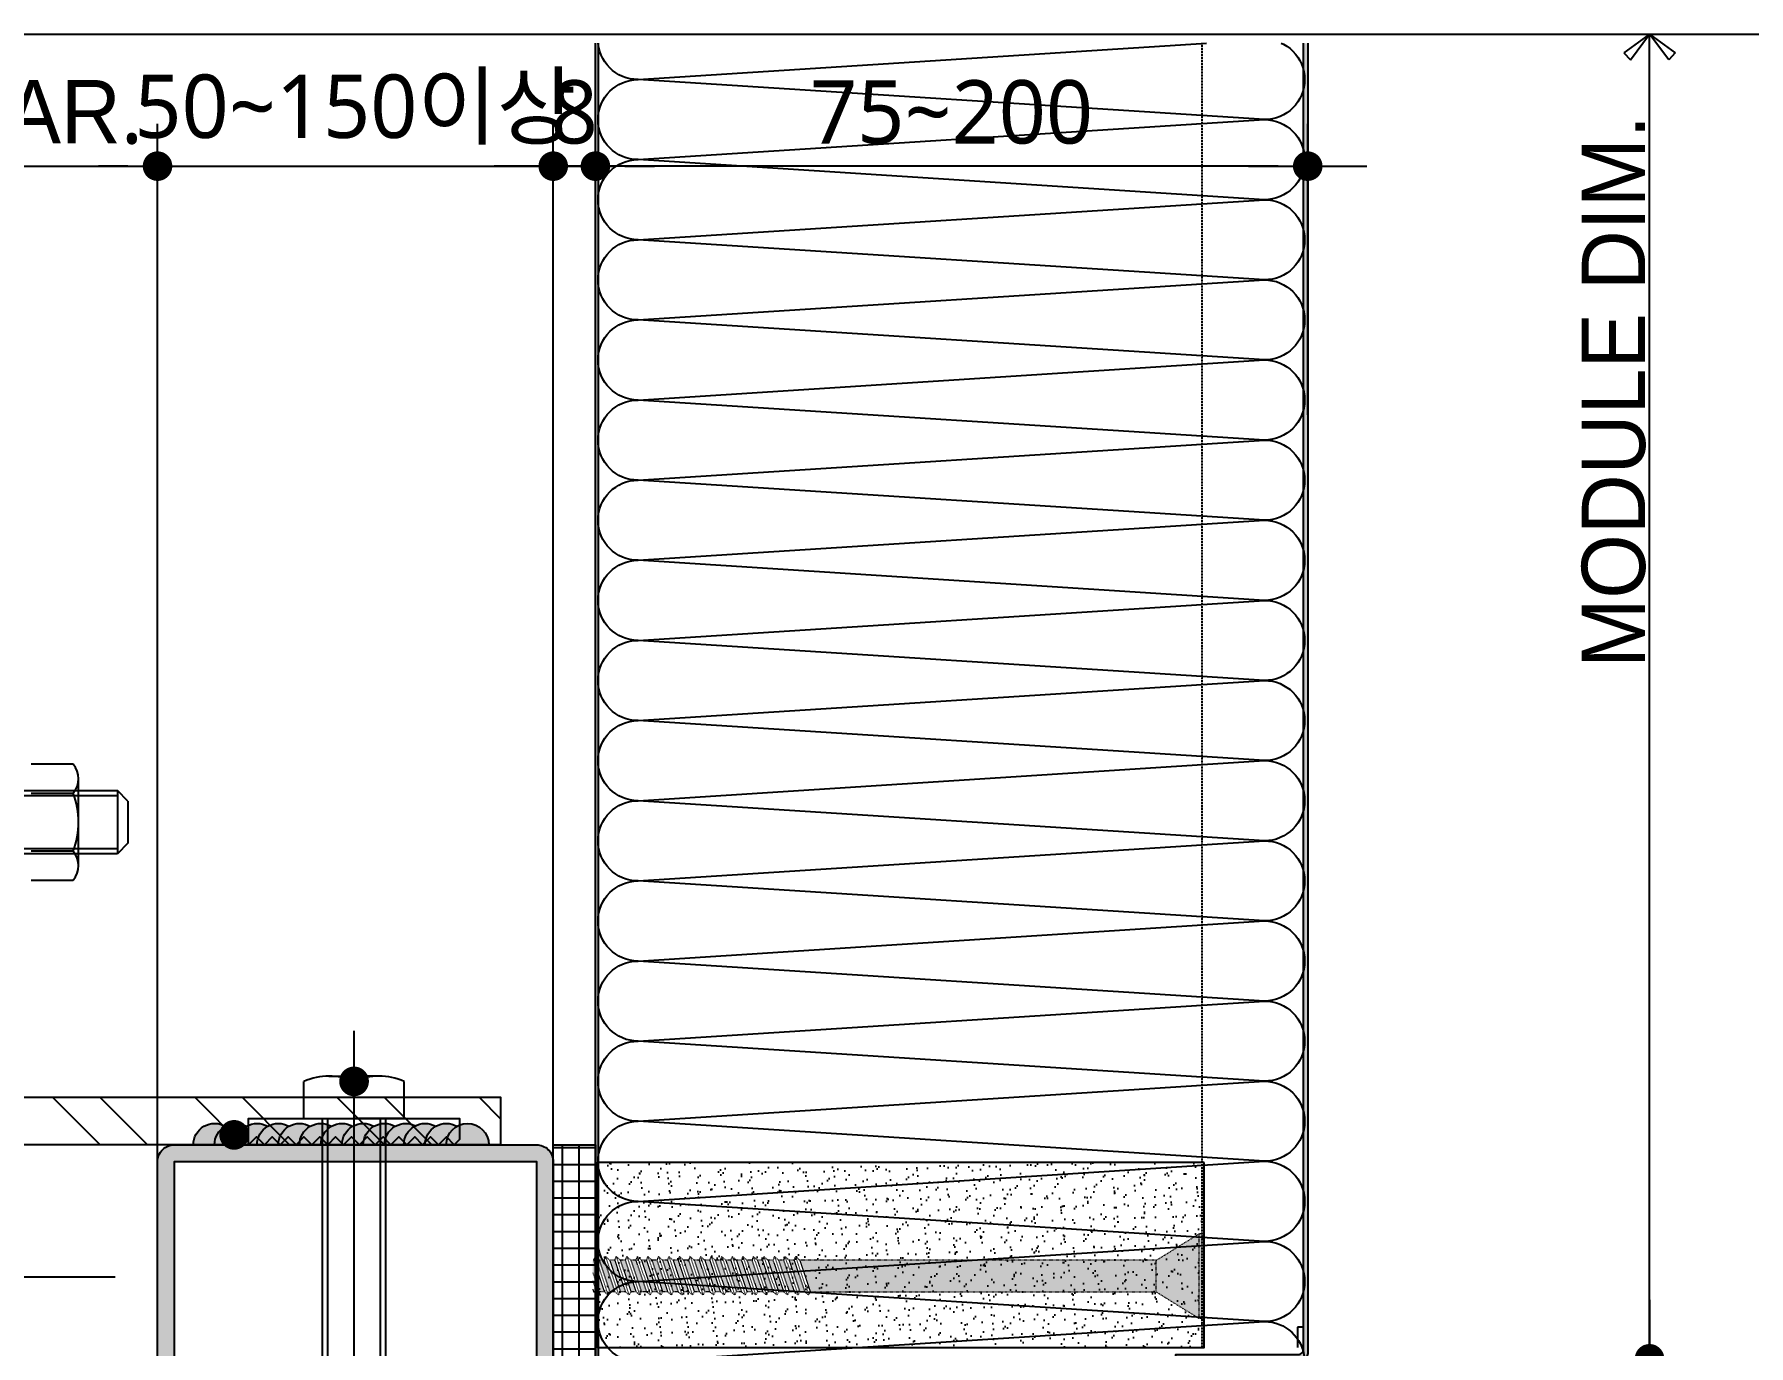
# Model space of a CAD drawing. Header units: millimetres. Extents: x -1365 to 31821, y 84 to 2865.
# Drawn here: x 4586.3 to 4911.3, y 1170.1 to 1418.5 of the extents above; entities that cross this region are included whole.
import ezdxf
from ezdxf.xclip import XClip

# ---------------------------------------------------------------- set-up
doc = ezdxf.new("R2010")
doc.units = ezdxf.units.MM
doc.header["$LTSCALE"] = 10
doc.header["$XCLIPFRAME"] = 0
doc.linetypes.add('2017.06.22  K-TOP METAL PANEL SHAPE(수정)$0$HID', pattern=[0.345, 0.225, -0.12])
doc.linetypes.add('H1', pattern=[0.28125, 0.1875, -0.09375])
doc.layers.get('DEFPOINTS').update_dxf_attribs({"color": 137})
for name, color, linetype in [('0-BOLT', 4, 'Continuous'), ('DIM', 7, 'Continuous'), ('TEXT', 3, 'Continuous'), ('스피드블록메탈 100', 2, 'Continuous'), ('스피드블록메탈 135', 2, 'Continuous')]:
    doc.layers.add(name, color=color, linetype=linetype)
doc.layers.add('SCREW', color=9, linetype='Continuous', lineweight=5)
doc.styles.add('ROMANC', font='malgun.ttf', dxfattribs={"height": 8})
doc.styles.add('맑은고딕', font='malgun.ttf')
doc.styles.add('스타일1', font='malgun.ttf')
doc.dimstyles.new('GAUN-8', dxfattribs={"dimscale": 8, "dimtxt": 1.5, "dimasz": 0.7, "dimexe": 1, "dimexo": 1, "dimgap": 0.5, "dimtad": 1, "dimdec": 0, "dimzin": 1, "dimdsep": 46, "dimlunit": 6, "dimtxsty": '맑은고딕', "dimblk": 'CJDOT', "dimcen": 0.09, "dimdle": 1, "dimclrd": 256, "dimclre": 256, "dimclrt": 3, "dimadec": 0, "dimazin": 0, "dimtfac": 1, "dimtdec": 0, "dimtix": 1, "dimtmove": 2, "dimatfit": 3, "dimfxl": 1, "dimtolj": 1, "dimtzin": 1, "dimarcsym": 0})
doc.dimstyles.new('KST-SHAPE_0.5', dxfattribs={"dimscale": 12, "dimtxt": 8, "dimasz": 0.2, "dimexe": 0.3, "dimexo": 0.7, "dimgap": 0.23, "dimtad": 1, "dimdec": 0, "dimlunit": 6, "dimtxsty": 'ROMANC', "dimblk": 'DOT', "dimcen": 2.5, "dimclrd": 11, "dimclre": 11, "dimclrt": 2, "dimadec": 0, "dimazin": 0, "dimtfac": 1, "dimtdec": 0, "dimtix": 1, "dimtmove": 2, "dimatfit": 3, "dimldrblk": 'DOT', "dimfxl": 1, "dimarcsym": 0})

# ---------------------------------------------------------------- blocks, each defined once
blk = doc.blocks.new('A$C20245212')
h = blk.add_hatch()
h.set_pattern_fill('AR-SAND', color=251, scale=0.08)
h.set_pattern_definition([(37.5, (-1195984.4298, 406290.675), (-0.128002504, 3.915305899), [0, -3.08864, 0, -3.4544, 0, -3.302]), (7.5, (-1195984.43, 406290.675), (3.596186265, 5.734600805), [0, -1.66624, 0, -2.78384, 0, -1.0668]), (327.5, (-1195986.929, 406290.675), (6.327938962, 0.011497477), [0, -1.016, 0, -3.6576, 0, -4.7752]), (317.5, (-1195986.929, 406290.675), (6.10845162, 1.783434586), [0, -0.508, 0, -2.39776, 0, -2.7432])])
h.paths.add_polyline_path([(-5, -115), (-5, 0), (-40, 0), (-40, -115)])
at = {"color": 250}
blk.add_lwpolyline([(-5, -115), (-5, 0), (-40, 0), (-40, -115)], close=True, dxfattribs=at)
blk = doc.blocks.new('A$C08FA1A33')
h = blk.add_hatch(color=254)
h.dxf.hatch_style = 1
h.paths.add_polyline_path([(0, 21.29), (-6, 21.29), (-6, -44.27), (0, -46.29)])
h.paths.add_polyline_path([(5, 29.39), (-11, 29.39), (-6, 21.29), (0, 21.29)])
h.paths.add_polyline_path([(5, 30.39), (-11, 30.39), (-11, 29.39), (5, 29.39)])
h.paths.add_polyline_path([(-6, -51.32), (-6, -52.27), (0, -54.29), (0, -53.35)])
h.paths.add_polyline_path([(-6, -49.32), (-6, -50.27), (0, -52.29), (0, -51.35)])
h.paths.add_polyline_path([(-6, -47.32), (-6, -48.27), (0, -50.29), (0, -49.35)])
h.paths.add_polyline_path([(-6, -45.32), (-6, -46.27), (0, -48.29), (0, -47.35)])
h.paths.add_polyline_path([(-6, -53.32), (-6, -54.27), (0, -56.29), (0, -55.35)])
h.paths.add_polyline_path([(-6, -55.32), (-6, -56.27), (0, -58.29), (0, -57.35)])
h.paths.add_polyline_path([(-6, -57.32), (-6, -58.27), (0, -60.29), (0, -59.35)])
h.paths.add_polyline_path([(-6, -59.32), (-6, -60.27), (0, -62.29), (0, -61.35)])
h.paths.add_polyline_path([(-6, -61.32), (-6, -62.27), (0, -64.29), (0, -63.35)])
h.paths.add_polyline_path([(-6, -63.32), (-6, -64.27), (0, -66.29), (0, -65.35)])
h.paths.add_polyline_path([(-6, -65.32), (-6, -66.27), (0, -68.29), (0, -67.35)])
h.paths.add_polyline_path([(-6, -67.32), (-6, -68.27), (0, -70.29), (0, -69.35)])
h.paths.add_polyline_path([(-6, -69.32), (-6, -70.27), (0, -72.29), (0, -71.35)])
h.paths.add_polyline_path([(-6, -71.32), (-6, -72.27), (0, -74.29), (0, -73.35)])
h.paths.add_polyline_path([(-6, -73.32), (-6, -74.27), (0, -76.29), (0, -75.35)])
h.paths.add_polyline_path([(-6, -75.32), (-6, -76.27), (0, -78.29), (0, -77.35)])
h.paths.add_polyline_path([(0, -94.61), (-4, -92.61), (-6, -93.61), (-4, -95.61), (-3, -104.61), (0, -99.61)])
h.paths.add_polyline_path([(-4, -95.61), (-6, -93.61), (-6, -99.61), (-3, -104.61)], flags=17)
h.paths.add_polyline_path([(-6, -91.32), (-6, -93.61), (-4, -92.61), (0, -94.61), (0, -93.35)])
h.paths.add_polyline_path([(-6, -89.32), (-6, -90.27), (0, -92.29), (0, -91.35)])
h.paths.add_polyline_path([(-6, -87.32), (-6, -88.27), (0, -90.29), (0, -89.35)])
h.paths.add_polyline_path([(-6, -85.32), (-6, -86.27), (0, -88.29), (0, -87.35)])
h.paths.add_polyline_path([(-6, -83.32), (-6, -84.27), (0, -86.29), (0, -85.35)])
h.paths.add_polyline_path([(-6, -81.32), (-6, -82.27), (0, -84.29), (0, -83.35)])
h.paths.add_polyline_path([(-6, -79.32), (-6, -80.27), (0, -82.29), (0, -81.35)])
h.paths.add_polyline_path([(-6, -77.32), (-6, -78.27), (0, -80.29), (0, -79.35)])
at = {"layer": 'SCREW', "color": 250, "linetype": '2017.06.22  K-TOP METAL PANEL SHAPE(수정)$0$HID', "lineweight": 5, "ltscale": 0.03}
for p, q in [((-11, 30.39), (-11, 29.39)), ((5, 30.39), (-11, 30.39)), ((5, 29.39), (-11, 29.39)), ((-6, 21.29), (-11, 29.39)), ((0, 21.29), (5, 29.39)), ((5, 30.39), (5, 29.39)), ((-6, 21.29), (0, 21.29)), ((0.75, -47.08), (-6.54, -44.61)), ((0, -46.29), (-6, -44.27)), ((-6, -45.32), (-6, -46.27)), ((-6, -46.27), (-6.54, -46.61)), ((0.75, -49.08), (-6.54, -46.61)), ((-6.54, -46.61), (-6, -47.32)), ((-6, -48.27), (-6.54, -48.61)), ((0.75, -51.08), (-6.54, -48.61)), ((-6.54, -48.61), (-6, -49.32)), ((0, -48.29), (-6, -46.27)), ((0, -49.35), (-6, -47.32)), ((-6, -47.32), (-6, -48.27)), ((0, -50.29), (-6, -48.27)), ((0, -47.35), (0, -48.29)), ((0, -48.29), (0.75, -49.08)), ((-6, -50.27), (-6.54, -50.61)), ((0.75, -53.08), (-6.54, -50.61)), ((-6.54, -50.61), (-6, -51.32)), ((0, -51.35), (-6, -49.32)), ((-6, -49.32), (-6, -50.27)), ((0, -52.29), (-6, -50.27)), ((0, -53.35), (-6, -51.32)), ((-6, -51.32), (-6, -52.27)), ((0.75, -49.08), (0, -49.35)), ((0, -49.35), (0, -50.29)), ((0, -50.29), (0.75, -51.08)), ((0.75, -51.08), (0, -51.35)), ((0, -51.35), (0, -52.29)), ((-6, -52.27), (-6.54, -52.61)), ((0.75, -55.08), (-6.54, -52.61)), ((-6.54, -52.61), (-6, -53.32)), ((-6, -54.27), (-6.54, -54.61)), ((0.75, -57.08), (-6.54, -54.61)), ((-6.54, -54.61), (-6, -55.32)), ((0, -54.29), (-6, -52.27)), ((0, -55.35), (-6, -53.32)), ((-6, -53.32), (-6, -54.27)), ((0, -56.29), (-6, -54.27)), ((0, -52.29), (0.75, -53.08)), ((0.75, -53.08), (0, -53.35)), ((0, -53.35), (0, -54.29)), ((0, -54.29), (0.75, -55.08)), ((0.75, -55.08), (0, -55.35)), ((-6, -56.27), (-6.54, -56.61)), ((0.75, -59.08), (-6.54, -56.61)), ((-6.54, -56.61), (-6, -57.32)), ((-6, -58.27), (-6.54, -58.61)), ((0, -57.35), (-6, -55.32)), ((-6, -55.32), (-6, -56.27)), ((0, -58.29), (-6, -56.27)), ((-6, -57.32), (-6, -58.27)), ((0, -59.35), (-6, -57.32)), ((0, -60.29), (-6, -58.27)), ((0, -55.35), (0, -56.29)), ((0, -56.29), (0.75, -57.08)), ((0.75, -57.08), (0, -57.35)), ((0, -57.35), (0, -58.29)), ((0, -58.29), (0.75, -59.08)), ((0.75, -61.08), (-6.54, -58.61)), ((-6.54, -58.61), (-6, -59.32)), ((-6, -60.27), (-6.54, -60.61)), ((0.75, -63.08), (-6.54, -60.61)), ((-6.54, -60.61), (-6, -61.32)), ((0, -61.35), (-6, -59.32)), ((-6, -59.32), (-6, -60.27)), ((0, -62.29), (-6, -60.27)), ((0, -63.35), (-6, -61.32)), ((-6, -61.32), (-6, -62.27)), ((0.75, -59.08), (0, -59.35)), ((0, -59.35), (0, -60.29)), ((0, -60.29), (0.75, -61.08)), ((0.75, -61.08), (0, -61.35)), ((0, -61.35), (0, -62.29)), ((-6, -62.27), (-6.54, -62.61)), ((0.75, -65.08), (-6.54, -62.61)), ((-6.54, -62.61), (-6, -63.32)), ((-6, -64.27), (-6.54, -64.61)), ((0.75, -67.08), (-6.54, -64.61)), ((-6.54, -64.61), (-6, -65.32)), ((0, -64.29), (-6, -62.27)), ((0, -65.35), (-6, -63.32)), ((-6, -63.32), (-6, -64.27)), ((0, -66.29), (-6, -64.27)), ((0, -62.29), (0.75, -63.08)), ((0.75, -63.08), (0, -63.35)), ((0, -63.35), (0, -64.29)), ((0, -64.29), (0.75, -65.08)), ((-6, -66.27), (-6.54, -66.61)), ((0.75, -69.08), (-6.54, -66.61)), ((-6.54, -66.61), (-6, -67.32)), ((0, -67.35), (-6, -65.32)), ((-6, -65.32), (-6, -66.27)), ((0, -68.29), (-6, -66.27)), ((-6, -67.32), (-6, -68.27)), ((0, -69.35), (-6, -67.32)), ((0.75, -65.08), (0, -65.35)), ((0, -65.35), (0, -66.29)), ((0, -66.29), (0.75, -67.08)), ((0.75, -67.08), (0, -67.35)), ((0, -67.35), (0, -68.29)), ((-6, -68.27), (-6.54, -68.61)), ((-6.54, -68.61), (-6, -69.32)), ((0.75, -71.08), (-6.54, -68.61)), ((-6, -70.27), (-6.54, -70.61)), ((-6.54, -70.61), (-6, -71.32)), ((0.75, -73.08), (-6.54, -70.61)), ((0, -70.29), (-6, -68.27)), ((-6, -69.32), (-6, -70.27)), ((0, -71.35), (-6, -69.32)), ((0, -72.29), (-6, -70.27)), ((-6, -71.32), (-6, -72.27)), ((0, -73.35), (-6, -71.32)), ((0, -68.29), (0.75, -69.08)), ((0.75, -69.08), (0, -69.35)), ((0, -69.35), (0, -70.29)), ((0, -70.29), (0.75, -71.08)), ((0.75, -71.08), (0, -71.35)), ((0, -71.35), (0, -72.29)), ((-6, -72.27), (-6.54, -72.61)), ((-6.54, -72.61), (-6, -73.32)), ((0.75, -75.08), (-6.54, -72.61)), ((-6, -74.27), (-6.54, -74.61)), ((0.75, -77.08), (-6.54, -74.61)), ((-6.54, -74.61), (-6, -75.32)), ((0, -74.29), (-6, -72.27)), ((-6, -73.32), (-6, -74.27)), ((0, -75.35), (-6, -73.32)), ((0, -76.29), (-6, -74.27)), ((0, -72.29), (0.75, -73.08)), ((0.75, -73.08), (0, -73.35)), ((0, -73.35), (0, -74.29)), ((0, -74.29), (0.75, -75.08)), ((-6, -76.27), (-6.54, -76.61)), ((0.75, -79.08), (-6.54, -76.61)), ((-6.54, -76.61), (-6, -77.32)), ((0, -77.35), (-6, -75.32)), ((-6, -75.32), (-6, -76.27)), ((0, -78.29), (-6, -76.27)), ((0, -79.35), (-6, -77.32)), ((-6, -77.32), (-6, -78.27)), ((0.75, -75.08), (0, -75.35)), ((0, -75.35), (0, -76.29)), ((0, -76.29), (0.75, -77.08)), ((0.75, -77.08), (0, -77.35)), ((0, -77.35), (0, -78.29)), ((-6, -78.27), (-6.54, -78.61)), ((0.75, -81.08), (-6.54, -78.61)), ((-6.54, -78.61), (-6, -79.32)), ((-6, -80.27), (-6.54, -80.61)), ((0.75, -83.08), (-6.54, -80.61)), ((-6.54, -80.61), (-6, -81.32)), ((0, -80.29), (-6, -78.27)), ((0, -81.35), (-6, -79.32)), ((-6, -79.32), (-6, -80.27)), ((0, -82.29), (-6, -80.27)), ((0, -78.29), (0.75, -79.08)), ((0.75, -79.08), (0, -79.35)), ((0, -79.35), (0, -80.29)), ((0, -80.29), (0.75, -81.08)), ((0.75, -81.08), (0, -81.35)), ((-6, -82.27), (-6.54, -82.61)), ((-6.54, -82.61), (-6, -83.32)), ((0.75, -85.08), (-6.54, -82.61)), ((-6, -84.27), (-6.54, -84.61)), ((-6, -81.32), (-6, -82.27)), ((0, -83.35), (-6, -81.32)), ((0, -84.29), (-6, -82.27)), ((0, -85.35), (-6, -83.32)), ((-6, -83.32), (-6, -84.27)), ((0, -86.29), (-6, -84.27)), ((0, -81.35), (0, -82.29)), ((0, -82.29), (0.75, -83.08)), ((0.75, -83.08), (0, -83.35)), ((0, -83.35), (0, -84.29)), ((0, -84.29), (0.75, -85.08)), ((0.75, -87.08), (-6.54, -84.61)), ((-6.54, -84.61), (-6, -85.32)), ((-6, -86.27), (-6.54, -86.61)), ((0.75, -89.08), (-6.54, -86.61)), ((-6.54, -86.61), (-6, -87.32)), ((0, -87.35), (-6, -85.32)), ((-6, -85.32), (-6, -86.27)), ((0, -88.29), (-6, -86.27)), ((0, -89.35), (-6, -87.32)), ((-6, -87.32), (-6, -88.27)), ((0.75, -85.08), (0, -85.35)), ((0, -85.35), (0, -86.29)), ((0, -86.29), (0.75, -87.08)), ((0.75, -87.08), (0, -87.35)), ((0, -87.35), (0, -88.29)), ((-6, -88.27), (-6.54, -88.61)), ((0.75, -91.08), (-6.54, -88.61)), ((-6.54, -88.61), (-6, -89.32)), ((-6, -90.27), (-6.54, -90.61)), ((0.75, -93.08), (-6.54, -90.61)), ((-6.54, -90.61), (-6, -91.32)), ((0, -90.29), (-6, -88.27)), ((0, -91.35), (-6, -89.32)), ((-6, -89.32), (-6, -90.27)), ((0, -92.29), (-6, -90.27)), ((0, -88.29), (0.75, -89.08)), ((0.75, -89.08), (0, -89.35)), ((0, -89.35), (0, -90.29)), ((0, -90.29), (0.75, -91.08)), ((-6, -91.32), (-6, -93.61)), ((0, -93.35), (-6, -91.32)), ((0.75, -91.08), (0, -91.35)), ((0, -91.35), (0, -92.29)), ((0, -92.29), (0.75, -93.08)), ((0.75, -93.08), (0, -93.35)), ((0, -93.35), (0, -94.61))]:
    blk.add_line(p, q, dxfattribs=at)
for points in [[(0, 21.29), (0, -46.29), (0.75, -47.08), (0, -47.35), (-6, -45.32), (-6.54, -44.61), (-6, -44.27), (-6, 21.29)], [(-3, -104.61), (-4, -95.61), (-6, -93.61), (-4, -92.61), (0, -94.61)], [(0, -94.61), (0, -99.61), (-3, -104.61), (-6, -99.61), (-6, -93.61)]]:
    blk.add_lwpolyline(points, dxfattribs=at)
blk = doc.blocks.new('A$C0EFD151A')
h = blk.add_hatch(color=254)
h.dxf.hatch_style = 1
edge = h.paths.add_edge_path()
edge.add_line((-133.92, 154.45), (-134.42, 154.45))
edge.add_line((-134.42, 154.45), (-134.42, -250.98))
edge.add_arc((-133.42, -250.98), 1, 180, 270)
edge.add_line((-133.42, -251.98), (-124.42, -251.98))
edge.add_line((-124.42, -251.98), (-124.42, -251.48))
edge.add_line((-124.42, -251.48), (-132.92, -251.48))
edge.add_arc((-132.92, -250.48), 1, 180, 270, ccw=False)
edge.add_line((-133.92, -250.48), (-133.92, 154.45))
h = blk.add_hatch(color=254)
h.dxf.hatch_style = 1
edge = h.paths.add_edge_path()
edge.add_line((0.58, 154.45), (-0.22, 154.45))
edge.add_line((-0.22, 154.45), (-0.22, -210.18))
edge.add_arc((-1.22, -210.18), 1, -90, 0, ccw=False)
edge.add_line((-1.22, -211.18), (-24.42, -211.18))
edge.add_line((-24.42, -211.18), (-24.42, -211.98))
edge.add_line((-24.42, -211.98), (-0.42, -211.98))
edge.add_arc((-0.42, -210.98), 1, 270, 360)
edge.add_line((0.58, -210.98), (0.58, 154.45))
at = {"color": 251, "ltscale": 0.01}
for points in [[(-126.33, 30.36, -1), (-126.33, 45.54), (-7.59, 53.13, -1), (-7.59, 37.95), (-126.33, 45.54)], [(-126.33, 30.36, -1), (-126.33, 45.54), (-7.59, 53.13, -1), (-7.59, 37.95), (-126.33, 45.54)], [(-126.33, 30.36, -1), (-126.33, 45.54), (-7.59, 53.13, -1), (-7.59, 37.95), (-126.33, 45.54)], [(-126.33, 30.36, -1), (-126.33, 45.54), (-7.59, 53.13, -1), (-7.59, 37.95), (-126.33, 45.54)], [(-126.33, 15.18, -1), (-126.33, 30.36), (-7.59, 37.95, -1), (-7.59, 22.77), (-126.33, 30.36)], [(-126.33, 15.18, -1), (-126.33, 30.36), (-7.59, 37.95, -1), (-7.59, 22.77), (-126.33, 30.36)], [(-126.33, 15.18, -1), (-126.33, 30.36), (-7.59, 37.95, -1), (-7.59, 22.77), (-126.33, 30.36)], [(-126.33, 0, -1), (-126.33, 15.18), (-7.59, 22.77, -1), (-7.59, 7.59), (-126.33, 15.18)], [(-126.33, -15.18, -1), (-126.33, 0), (-7.59, 7.59, -1), (-7.59, -7.59), (-126.33, 0)], [(-126.33, -30.36, -1), (-126.33, -15.18), (-7.59, -7.59, -1), (-7.59, -22.77), (-126.33, -15.18)], [(-126.33, -45.54, -1), (-126.33, -30.36), (-7.59, -22.77, -1), (-7.59, -37.95), (-126.33, -30.36)], [(-126.33, -60.72, -1), (-126.33, -45.54), (-7.59, -37.95, -1), (-7.59, -53.13), (-126.33, -45.54)], [(-126.33, -60.72, -1), (-126.33, -45.54), (-7.59, -37.95, -1), (-7.59, -53.13), (-126.33, -45.54)], [(-126.33, -60.72, -1), (-126.33, -45.54), (-7.59, -37.95, -1), (-7.59, -53.13), (-126.33, -45.54)], [(-126.33, -60.72, -1), (-126.33, -45.54), (-7.59, -37.95, -1), (-7.59, -53.13), (-126.33, -45.54)], [(-126.33, -75.9, -1), (-126.33, -60.72), (-7.59, -53.13, -1), (-7.59, -68.31), (-126.33, -60.72)], [(-126.33, -75.9, -1), (-126.33, -60.72), (-7.59, -53.13, -1), (-7.59, -68.31), (-126.33, -60.72)], [(-126.33, -75.9, -1), (-126.33, -60.72), (-7.59, -53.13, -1), (-7.59, -68.31), (-126.33, -60.72)], [(-126.33, -91.08, -1), (-126.33, -75.9), (-7.59, -68.31, -1), (-7.59, -83.49), (-126.33, -75.9)], [(-126.33, -91.08, -1), (-126.33, -75.9), (-7.59, -68.31, -1), (-7.59, -83.49), (-126.33, -75.9)], [(-126.33, -106.27, -1), (-126.33, -91.08), (-7.59, -83.49, -1), (-7.59, -98.67), (-126.33, -91.08)], [(-126.33, -121.45, -1), (-126.33, -106.27), (-7.59, -98.67, -1), (-7.59, -113.86), (-126.33, -106.27)], [(-126.33, -136.63, -1), (-126.33, -121.45), (-7.59, -113.86, -1), (-7.59, -129.04), (-126.33, -121.45)], [(-126.33, -151.81, -1), (-126.33, -136.63), (-7.59, -129.04, -1), (-7.59, -144.22), (-126.33, -136.63)], [(-126.33, -151.81, -1), (-126.33, -136.63), (-7.59, -129.04, -1), (-7.59, -144.22), (-126.33, -136.63)], [(-126.33, -151.81, -1), (-126.33, -136.63), (-7.59, -129.04, -1), (-7.59, -144.22), (-126.33, -136.63)], [(-126.33, -166.99, -1), (-126.33, -151.81), (-7.59, -144.22, -1), (-7.59, -159.4), (-126.33, -151.81)], [(-126.33, -182.17, -1), (-126.33, -166.99), (-7.59, -159.4, -1), (-7.59, -174.58), (-126.33, -166.99)], [(-126.33, -182.17, -1), (-126.33, -166.99), (-7.59, -159.4, -1), (-7.59, -174.58), (-126.33, -166.99)], [(-126.33, -197.35, -1), (-126.33, -182.17), (-7.59, -174.58, -1), (-7.59, -189.76), (-126.33, -182.17)], [(-126.33, -197.35, -1), (-126.33, -182.17), (-7.59, -174.58, -1), (-7.59, -189.76), (-126.33, -182.17)], [(-126.33, -212.53, -1), (-126.33, -197.35), (-7.59, -189.76, -1), (-7.59, -204.94), (-126.33, -197.35)], [(-126.33, -227.71, -1), (-126.33, -212.53), (-7.59, -204.94, -0.390155), (-0.03, -211.9, -0.390155)]]:
    blk.add_lwpolyline(points, format="xyb", dxfattribs=at)
at = {"layer": '스피드블록메탈 100', "color": 4}
for points in [[(-133.92, 154.45), (-133.92, -250.48, 0.414214), (-132.92, -251.48), (-124.42, -251.48), (-124.42, -251.98), (-133.42, -251.98, -0.414214), (-134.42, -250.98), (-134.42, 154.45)], [(0.58, 154.45), (0.58, -210.98, -0.414214), (-0.42, -211.98), (-24.42, -211.98), (-24.42, -211.18), (-1.22, -211.18, 0.414214), (-0.22, -210.18), (-0.22, 154.45)]]:
    blk.add_lwpolyline(points, format="xyb", dxfattribs=at)
at = {"layer": '스피드블록메탈 135', "color": 252, "linetype": 'H1', "ltscale": 0.2}
blk.add_line((-19.42, -209.83), (-19.42, 154.45), dxfattribs=at)
at = {"layer": '스피드블록메탈 135'}
for points in [[(-1.37, -205.98), (-1.37, -209.83)], [(-0.22, -209.98), (-0.22, -205.98), (-1.37, -205.98)]]:
    blk.add_lwpolyline(points, dxfattribs=at)
at = {"color": 250, "rotation": 90}
blk.add_blockref('A$C20245212', (-134.01, -169.83), dxfattribs=at)
at = {"xscale": -1, "rotation": 270}
blk.add_blockref('A$C08FA1A33', (-49.41, -193.33), dxfattribs=at)
blk = doc.blocks.new('_DOT')
at = {"color": 0, "linetype": 'ByBlock'}
blk.add_line((-0.5, 0), (-1, 0), dxfattribs=at)
at = {"color": 0, "linetype": 'ByBlock', "const_width": 0.5}
blk.add_lwpolyline([(-0.25, 0, 1), (0.25, 0, 1)], format="xyb", close=True, dxfattribs=at)
blk = doc.blocks.new('*D63')
at = {"color": 11, "lineweight": -2, "transparency": 16777216}
for p, q in [((-129.88, 50.66), (-129.88, 74.55)), ((-30.08, 50.26), (-30.08, 74.55)), ((-127.48, 70.95), (-32.48, 70.95))]:
    blk.add_line(p, q, dxfattribs=at)
at = {"layer": 'DEFPOINTS', "color": 0, "transparency": 16777216}
for p in [(-30.08, 70.95), (-129.88, 42.26), (-30.08, 41.86)]:
    blk.add_point(p, dxfattribs=at)
at = {"color": 11, "lineweight": -2, "transparency": 16777216, "xscale": 2.4, "yscale": 2.4, "zscale": 2.4, "rotation": 180}
blk.add_blockref('_DOT', (-129.88, 70.95), dxfattribs=at)
at = {"color": 11, "lineweight": -2, "transparency": 16777216, "xscale": 2.4, "yscale": 2.4, "zscale": 2.4}
blk.add_blockref('_DOT', (-30.08, 70.95), dxfattribs=at)
at = {"color": 2, "transparency": 16777216, "insert": (-79.98, 77.78), "char_height": 8, "attachment_point": 5, "style": 'ROMANC'}
blk.add_mtext('100', dxfattribs=at)
blk = doc.blocks.new('A$C550D1361')
h = blk.add_hatch(color=22)
h.dxf.hatch_style = 1
h.paths.add_polyline_path([(-143.6, 71.8), (0, 71.8), (0, 3.2), (-143.6, 3.2)], flags=16)
edge = h.paths.add_edge_path()
edge.add_line((-143.6, 75), (0, 75))
edge.add_arc((0, 71.8), 3.2, 0, 90, ccw=False)
edge.add_line((3.2, 71.8), (3.2, 3.2))
edge.add_arc((0, 3.2), 3.2, -90, 0, ccw=False)
edge.add_line((0, 0), (-143.6, 0))
edge.add_arc((-143.6, 3.2), 3.2, 180, 270, ccw=False)
edge.add_line((-146.8, 3.2), (-146.8, 71.8))
edge.add_arc((-143.6, 71.8), 3.2, 90, 180, ccw=False)
at = {"color": 22}
blk.add_lwpolyline([(-143.6, 75), (0, 75, -0.414214), (3.2, 71.8), (3.2, 3.2, -0.414214), (0, 0), (-143.6, 0, -0.414214), (-146.8, 3.2), (-146.8, 71.8, -0.414214)], format="xyb", close=True, dxfattribs=at)
blk.add_lwpolyline([(-143.6, 71.8), (0, 71.8), (0, 3.2), (-143.6, 3.2)], close=True, dxfattribs=at)
blk = doc.blocks.new('*D65')
at = {"color": 11, "lineweight": -2, "transparency": 16777216}
for p, q in [((-30.08, 50.26), (-30.08, 74.55)), ((-4.98, 41.86), (-4.98, 74.55)), ((-7.38, 70.95), (-27.68, 70.95))]:
    blk.add_line(p, q, dxfattribs=at)
at = {"layer": 'DEFPOINTS', "color": 0, "transparency": 16777216}
for p in [(-30.08, 70.95), (-30.08, 41.86), (-4.98, 33.46)]:
    blk.add_point(p, dxfattribs=at)
at = {"color": 11, "lineweight": -2, "transparency": 16777216, "xscale": 2.4, "yscale": 2.4, "zscale": 2.4, "rotation": 180}
blk.add_blockref('_DOT', (-30.08, 70.95), dxfattribs=at)
at = {"color": 11, "lineweight": -2, "transparency": 16777216, "xscale": 2.4, "yscale": 2.4, "zscale": 2.4}
blk.add_blockref('_DOT', (-4.98, 70.95), dxfattribs=at)
at = {"color": 2, "transparency": 16777216, "insert": (-17.53, 77.79), "char_height": 8, "attachment_point": 5, "style": 'ROMANC'}
blk.add_mtext('25', dxfattribs=at)
blk = doc.blocks.new('A$C163B24CF')
h = blk.add_hatch()
h.set_pattern_fill('NET', color=251)
h.set_pattern_definition([(0, (-1203755.694, 406765.0065), (0, 3.175), []), (90, (-1203755.694, 406765.0065), (-3.175, 2e-16), [])])
h.paths.add_polyline_path([(-75, 8), (75, 8), (75, 0), (-75, 0)])
at = {"color": 250}
blk.add_lwpolyline([(-75, 8), (75, 8), (75, 0), (-75, 0), (-75, 8)], dxfattribs=at)
blk = doc.blocks.new('A$C4E25569A')
h = blk.add_hatch(color=32)
h.dxf.hatch_style = 1
h.paths.add_polyline_path([(-0.42, 29.67, 0.57735), (-3.91, 23.63, -0.267949), (-0.42, 25.64)])
h = blk.add_hatch(color=32)
h.dxf.hatch_style = 1
h.paths.add_polyline_path([(-0.42, 25.64, 0.57735), (-3.91, 19.6, -0.267949), (-0.42, 21.62)])
h = blk.add_hatch(color=32)
h.dxf.hatch_style = 1
h.paths.add_polyline_path([(-0.42, 21.62, 0.57735), (-3.91, 15.58, -0.267949), (-0.42, 17.59)])
h = blk.add_hatch(color=32)
h.dxf.hatch_style = 1
h.paths.add_polyline_path([(-0.42, 17.59, 0.57735), (-3.91, 11.55, -0.267949), (-0.42, 13.56)])
h = blk.add_hatch(color=32)
h.dxf.hatch_style = 1
h.paths.add_polyline_path([(-0.42, 13.56, 0.57735), (-3.91, 7.52, -0.267949), (-0.42, 9.54)])
h = blk.add_hatch(color=32)
h.dxf.hatch_style = 1
h.paths.add_polyline_path([(-0.42, 9.54, 0.57735), (-3.91, 3.5, -0.267949), (-0.42, 5.51)])
h = blk.add_hatch(color=32)
h.dxf.hatch_style = 1
h.paths.add_polyline_path([(-0.42, 5.51, 0.57735), (-3.91, -0.53, -0.267949), (-0.42, 1.48)])
h = blk.add_hatch(color=32)
h.dxf.hatch_style = 1
h.paths.add_polyline_path([(-0.42, 1.48, 0.57735), (-3.91, -4.56, -0.267949), (-0.42, -2.54)])
h = blk.add_hatch(color=32)
h.dxf.hatch_style = 1
h.paths.add_polyline_path([(-0.42, -2.54, 0.57735), (-3.91, -8.58, -0.267949), (-0.42, -6.57)])
h = blk.add_hatch(color=32)
h.dxf.hatch_style = 1
h.paths.add_polyline_path([(-0.42, -6.57, 0.57735), (-3.91, -12.61, -0.267949), (-0.42, -10.6)])
h = blk.add_hatch(color=32)
h.dxf.hatch_style = 1
h.paths.add_polyline_path([(-0.42, -10.55, 0.57735), (-3.91, -16.59, -0.267949), (-0.42, -14.58)])
h = blk.add_hatch(color=32)
h.dxf.hatch_style = 1
h.paths.add_polyline_path([(-0.42, -14.62, 0.57735), (-3.91, -20.66, -0.267949), (-0.42, -18.65)])
h = blk.add_hatch(color=32)
h.dxf.hatch_style = 1
h.paths.add_polyline_path([(-0.42, -18.28, 1), (-0.42, -26.33)])
at = {"color": 250}
for centre, end in [((-0.42, 25.64), 210), ((-0.42, 21.62), 210), ((-0.42, 17.59), 210), ((-0.42, 13.56), 210), ((-0.42, 9.54), 210), ((-0.42, 5.51), 210), ((-0.42, 1.48), 210), ((-0.42, -2.54), 210), ((-0.42, -6.57), 210), ((-0.42, -10.6), 210), ((-0.42, -14.25), 210), ((-0.42, -18.28), 210), ((-0.42, -22.3), 270)]:
    blk.add_arc(centre, 4.03, 90, end, dxfattribs=at)
blk = doc.blocks.new('A$C79B26352')
at = {"layer": '0-BOLT'}
h = blk.add_hatch(dxfattribs=at)
h.set_pattern_fill('DASH', color=253, scale=0.5, angle=-90, style=0)
h.set_pattern_definition([(270, (-382645.3286, -347759.6222), (1.5875, -1.5875), [1.5875, -1.5875])])
edge = h.paths.add_edge_path()
edge.add_line((-156.48, 11.51), (-159.98, 11.51))
edge.add_line((-159.98, 11.51), (-159.98, -1.49))
edge.add_line((-159.98, -1.49), (-155.48, -1.49))
edge.add_line((-155.48, -1.49), (-156.48, -0.49))
edge.add_line((-156.48, -0.49), (-154.98, 1.01))
edge.add_line((-154.98, 1.01), (-156.48, 2.51))
edge.add_line((-156.48, 2.51), (-154.98, 4.01))
edge.add_line((-154.98, 4.01), (-156.48, 5.51))
edge.add_line((-156.48, 5.51), (-154.98, 7.01))
edge.add_line((-154.98, 7.01), (-156.48, 8.51))
edge.add_line((-156.48, 8.51), (-154.98, 10.01))
edge.add_line((-154.98, 10.01), (-156.48, 11.51))
edge.add_line((-156.48, 11.51), (-156.48, 11.51))
at = {"color": 4, "linetype": 'Continuous'}
for p, q in [((-156.48, 23.51), (-154.98, 25.01)), ((-154.98, 22.01), (-156.48, 23.51)), ((-154.98, 25.01), (-154.98, 25.01)), ((-3.48, 23.51), (-4.98, 25.01)), ((-4.98, 25.01), (-4.98, 25.01)), ((-4.98, 22.01), (-3.48, 23.51)), ((-156.48, 20.51), (-154.98, 22.01)), ((-154.98, 19.01), (-156.48, 20.51)), ((-3.48, 20.51), (-4.98, 22.01)), ((-4.98, 19.01), (-3.48, 20.51)), ((-156.48, 17.51), (-154.98, 19.01)), ((-154.98, 16.01), (-156.48, 17.51)), ((-3.48, 17.51), (-4.98, 19.01)), ((-154.98, -7.99), (-156.48, -6.49)), ((-156.48, -9.49), (-154.98, -7.99)), ((-154.98, -10.99), (-156.48, -9.49)), ((-4.98, -10.99), (-3.48, -9.49)), ((-156.48, -12.49), (-154.98, -10.99)), ((-154.98, -13.99), (-156.48, -12.49)), ((-3.48, -12.49), (-4.98, -10.99)), ((-4.98, -13.99), (-3.48, -12.49)), ((-155.98, -14.99), (-154.98, -13.99)), ((-3.98, -14.99), (-4.98, -13.99))]:
    blk.add_line(p, q, dxfattribs=at)
for points in [[(-154.98, 25.01), (-159.98, 25.01), (-159.98, -14.99), (-155.98, -14.99), (-154.98, -13.99), (-156.48, -12.49), (-154.98, -10.99), (-156.48, -9.49), (-154.98, -7.99), (-156.48, -6.49), (-154.98, -4.99), (-156.48, -3.49), (-154.98, -1.99), (-156.48, -0.49), (-154.98, 1.01), (-156.48, 2.51), (-154.98, 4.01), (-156.48, 5.51), (-154.98, 7.01), (-156.48, 8.51), (-154.98, 10.01), (-156.48, 11.51), (-154.98, 13.01), (-156.48, 14.51), (-154.98, 16.01), (-156.48, 17.51), (-154.98, 19.01), (-156.48, 20.51), (-154.98, 22.01), (-156.48, 23.51), (-154.98, 25.01)], [(-4.98, 25.01), (0.02, 25.01), (0.02, -14.99), (-3.98, -14.99), (-4.98, -13.99), (-3.48, -12.49), (-4.98, -10.99), (-3.48, -9.49), (-4.98, -7.99), (-3.48, -6.49), (-4.98, -4.99), (-3.48, -3.49), (-4.98, -1.99), (-3.48, -0.49), (-4.98, 1.01), (-3.48, 2.51), (-4.98, 4.01), (-3.48, 5.51), (-4.98, 7.01), (-3.48, 8.51), (-4.98, 10.01), (-3.48, 11.51), (-4.98, 13.01), (-3.48, 14.51), (-4.98, 16.01), (-3.48, 17.51), (-4.98, 19.01), (-3.48, 20.51), (-4.98, 22.01), (-3.48, 23.51), (-4.98, 25.01)]]:
    blk.add_lwpolyline(points, dxfattribs=at)
at = {"layer": '0-BOLT', "color": 253}
for p, q in [((-173, 13.19), (-173, -3.26)), ((-164, 15.94), (-172, 15.94)), ((-164.24, 6.74), (-162.97, 15.72)), ((-163, 13.19), (-163, -3.26)), ((-162.97, 15.72), (-160.31, 15.72)), ((-161.62, 6.37), (-160.31, 15.72)), ((-160.31, 15.72), (-160.31, 3.37)), ((-156.48, 14.51), (-154.98, 16.01)), ((-154.98, 13.01), (-156.48, 14.51)), ((-156.48, 11.51), (-154.98, 13.01)), ((0.02, 14.51), (7.02, 14.51)), ((0.02, 14.51), (0.02, 5.01)), ((-182.38, 8.97), (-180.38, 10.97)), ((-180.38, 10.96), (0, 11)), ((-180.38, -1.03), (-180.38, 10.97)), ((-180.38, 10), (0, 10)), ((-172, 10.45), (-164, 10.45)), ((-160.68, 10.34), (-161.62, 6.37)), ((-160.34, 3.37), (-160.68, 10.34)), ((-154.98, 10.01), (-156.48, 11.51)), ((-156.48, 8.51), (-154.98, 10.01)), ((8.02, 9.76), (8.02, 5.01)), ((-182.38, 0.97), (-182.38, 8.97)), ((-164.24, 6.74), (-161.62, 6.38)), ((-162.96, -5.78), (-162.96, 6.56)), ((-162.59, -0.41), (-162.96, 6.56)), ((-154.98, 7.01), (-156.48, 8.51)), ((-156.48, 5.51), (-154.98, 7.01)), ((-192.42, 5.01), (16.62, 5.01)), ((-159.03, 4.97), (-164.24, 4.97)), ((-161.65, 3.56), (-162.96, -5.78)), ((-161.65, 3.56), (-162.59, -0.41)), ((-159.03, 3.19), (-161.65, 3.56)), ((-154.98, 4.01), (-156.48, 5.51)), ((-156.48, 2.51), (-154.98, 4.01)), ((0.02, -4.49), (0.02, 5.01)), ((0.02, 5.01), (7.02, 5.01)), ((0.02, 5.01), (7.02, 5.01)), ((8.02, 0.26), (8.02, 5.01)), ((-182.38, 0.97), (-180.38, -1.03)), ((-180.38, 0), (0, 0)), ((-159.03, 3.19), (-160.29, -5.78)), ((-154.98, 1.01), (-156.48, 2.51)), ((-156.48, -0.49), (-154.98, 1.01)), ((-180.38, -1), (0, -1)), ((-164, -0.52), (-172, -0.52)), ((-154.98, -1.99), (-156.48, -0.49)), ((-156.48, -3.49), (-154.98, -1.99)), ((-172, -6), (-164, -6)), ((-160.29, -5.78), (-162.96, -5.78)), ((-154.98, -4.99), (-156.48, -3.49)), ((-156.48, -6.49), (-154.98, -4.99)), ((0.02, -4.49), (7.02, -4.49)), ((-3.48, -9.49), (-4.98, -7.99))]:
    blk.add_line(p, q, dxfattribs=at)
blk.add_lwpolyline([(-156.48, 11.51), (-159.98, 11.51), (-159.98, -1.49), (-155.48, -1.49), (-156.48, -0.49), (-154.98, 1.01), (-156.48, 2.51), (-154.98, 4.01), (-156.48, 5.51), (-154.98, 7.01), (-156.48, 8.51), (-154.98, 10.01), (-156.48, 11.51), (-156.48, 11.51)], dxfattribs=at)
for centre, radius, start, end in [((-168.74, 13.19), 4.26, 139.932, 220.068), ((-167.26, 13.19), 4.26, 319.932, 40.068), ((-3.76, 9.76), 11.78, 336.2227, 23.7773), ((-157.46, 4.97), 15.54, 159.3345, 200.6655), ((-178.54, 4.97), 15.54, 339.3345, 20.6655), ((-3.76, 0.26), 11.78, 336.2227, 23.7773), ((-168.74, -3.26), 4.26, 139.932, 220.068), ((-167.26, -3.26), 4.26, 319.932, 40.068)]:
    blk.add_arc(centre, radius, start, end, dxfattribs=at)
blk = doc.blocks.new('POT')
at = {"layer": 'TEXT', "color": 1, "const_width": 0.75}
blk.add_lwpolyline([(-0.375, 0, 1), (0.375, 0, 1)], format="xyb", close=True, dxfattribs=at)
blk = doc.blocks.new('CJDOT')
blk.add_line((-2, 0), (2, 0))
at = {"const_width": 0.5}
blk.add_lwpolyline([(-0.25, 0, 1), (0.25, 0, 1)], format="xyb", close=True, dxfattribs=at)
blk = doc.blocks.new('*D150')
at = {"layer": 'DEFPOINTS', "color": 0, "transparency": 16777216}
for p in [(4826.69, 1167.6), (4826.69, 1147.61), (4892.47, 1147.61)]:
    blk.add_point(p, dxfattribs=at)
at = {"layer": 'DIM', "lineweight": -2, "transparency": 16777216}
for p, q in [((4892.47, 1173.2), (4892.47, 1178.8)), ((4834.69, 1167.6), (4900.47, 1167.6)), ((4892.47, 1167.6), (4892.47, 1147.61)), ((4834.69, 1147.61), (4900.47, 1147.61)), ((4892.47, 1142.01), (4892.47, 1136.41))]:
    blk.add_line(p, q, dxfattribs=at)
at = {"layer": 'DIM', "lineweight": -2, "transparency": 16777216, "xscale": 5.6, "yscale": 5.6, "zscale": 5.6}
for p, rotation in [((4892.47, 1167.6), 270), ((4892.47, 1147.61), 90)]:
    blk.add_blockref('CJDOT', p, dxfattribs=dict(at, rotation=rotation))
at = {"layer": 'DIM', "color": 3, "transparency": 16777216, "insert": (4882.27, 1157.61), "char_height": 12, "attachment_point": 5, "rotation": 90, "style": '맑은고딕'}
blk.add_mtext('\\A1;20', dxfattribs=at)
blk = doc.blocks.new('*D152')
at = {"layer": 'DEFPOINTS', "color": 0, "transparency": 16777216}
for p in [(4692.69, 1393.54), (4692.69, 1338.43), (4827.69, 1338.43)]:
    blk.add_point(p, dxfattribs=at)
at = {"layer": 'DIM', "lineweight": -2, "transparency": 16777216}
for p, q in [((4692.69, 1346.43), (4692.69, 1401.54)), ((4827.69, 1346.43), (4827.69, 1401.54)), ((4822.09, 1393.54), (4698.29, 1393.54))]:
    blk.add_line(p, q, dxfattribs=at)
at = {"layer": 'DIM', "lineweight": -2, "transparency": 16777216, "xscale": 5.6, "yscale": 5.6, "zscale": 5.6, "rotation": 180}
blk.add_blockref('CJDOT', (4692.69, 1393.54), dxfattribs=at)
at = {"layer": 'DIM', "lineweight": -2, "transparency": 16777216, "xscale": 5.6, "yscale": 5.6, "zscale": 5.6}
blk.add_blockref('CJDOT', (4827.69, 1393.54), dxfattribs=at)
at = {"layer": 'DIM', "color": 3, "transparency": 16777216, "insert": (4760.19, 1403.74), "char_height": 12, "attachment_point": 5, "style": '맑은고딕'}
blk.add_mtext('\\A1;75~200', dxfattribs=at)
blk = doc.blocks.new('*D153')
at = {"layer": 'DEFPOINTS', "color": 0, "transparency": 16777216}
for p in [(4684.69, 1393.54), (4684.69, 1128.07), (4692.69, 1128.07)]:
    blk.add_point(p, dxfattribs=at)
at = {"layer": 'DIM', "lineweight": -2, "transparency": 16777216}
for p, q in [((4684.69, 1136.07), (4684.69, 1401.54)), ((4692.69, 1136.07), (4692.69, 1401.54)), ((4679.09, 1393.54), (4673.49, 1393.54)), ((4692.69, 1393.54), (4684.69, 1393.54)), ((4698.29, 1393.54), (4703.89, 1393.54))]:
    blk.add_line(p, q, dxfattribs=at)
at = {"layer": 'DIM', "lineweight": -2, "transparency": 16777216, "xscale": 5.6, "yscale": 5.6, "zscale": 5.6}
blk.add_blockref('CJDOT', (4684.69, 1393.54), dxfattribs=at)
at = {"layer": 'DIM', "lineweight": -2, "transparency": 16777216, "xscale": 5.6, "yscale": 5.6, "zscale": 5.6, "rotation": 180}
blk.add_blockref('CJDOT', (4692.69, 1393.54), dxfattribs=at)
at = {"layer": 'DIM', "color": 3, "transparency": 16777216, "insert": (4688.69, 1403.74), "char_height": 12, "attachment_point": 5, "style": '맑은고딕'}
blk.add_mtext('\\A1;8', dxfattribs=at)
blk = doc.blocks.new('*D85')
at = {"layer": 'DEFPOINTS', "color": 0, "transparency": 16777216}
for p in [(4684.69, 1393.54), (4684.69, 1300.84), (4609.69, 1124.87)]:
    blk.add_point(p, dxfattribs=at)
at = {"layer": 'DIM', "lineweight": -2, "transparency": 16777216}
for p, q in [((4609.69, 1132.87), (4609.69, 1401.54)), ((4684.69, 1308.84), (4684.69, 1401.54)), ((4604.09, 1393.54), (4598.49, 1393.54)), ((4609.69, 1393.54), (4684.69, 1393.54)), ((4690.29, 1393.54), (4695.89, 1393.54))]:
    blk.add_line(p, q, dxfattribs=at)
at = {"layer": 'DIM', "lineweight": -2, "transparency": 16777216, "xscale": 5.6, "yscale": 5.6, "zscale": 5.6}
blk.add_blockref('CJDOT', (4609.69, 1393.54), dxfattribs=at)
at = {"layer": 'DIM', "lineweight": -2, "transparency": 16777216, "xscale": 5.6, "yscale": 5.6, "zscale": 5.6, "rotation": 180}
blk.add_blockref('CJDOT', (4684.69, 1393.54), dxfattribs=at)
at = {"layer": 'DIM', "color": 3, "transparency": 16777216, "insert": (4647.19, 1404.24), "char_height": 12, "attachment_point": 5, "style": '맑은고딕'}
blk.add_mtext('\\A1;50~150{\\fGulim|b0|i0|c129|p50;이상}', dxfattribs=at)
blk = doc.blocks.new('*D154')
at = {"layer": 'DEFPOINTS', "color": 0, "transparency": 16777216}
for p in [(4609.69, 1393.54), (4567.69, 1338.43), (4609.69, 1322.96)]:
    blk.add_point(p, dxfattribs=at)
at = {"layer": 'DIM', "lineweight": -2, "transparency": 16777216}
for p, q in [((4567.69, 1346.43), (4567.69, 1401.54)), ((4609.69, 1330.96), (4609.69, 1401.54)), ((4573.29, 1393.54), (4604.09, 1393.54))]:
    blk.add_line(p, q, dxfattribs=at)
at = {"layer": 'DIM', "lineweight": -2, "transparency": 16777216, "xscale": 5.6, "yscale": 5.6, "zscale": 5.6, "rotation": 180}
blk.add_blockref('CJDOT', (4567.69, 1393.54), dxfattribs=at)
at = {"layer": 'DIM', "lineweight": -2, "transparency": 16777216, "xscale": 5.6, "yscale": 5.6, "zscale": 5.6}
blk.add_blockref('CJDOT', (4609.69, 1393.54), dxfattribs=at)
at = {"layer": 'DIM', "color": 3, "transparency": 16777216, "insert": (4588.69, 1403.74), "char_height": 12, "attachment_point": 5, "style": '맑은고딕'}
blk.add_mtext('\\A1;{\\fGulim|b0|i0|c129|p50;VAR}.', dxfattribs=at)
blk = doc.blocks.new('A$C221C0D67')
h = blk.add_hatch()
h.set_pattern_fill('ANSI32', color=22, scale=2)
h.set_pattern_definition([(45, (-1203999.812, 406854.888), (-13.47038418, 13.47038418), []), (45, (-1203990.831, 406854.888), (-13.47038418, 13.47038418), [])])
edge = h.paths.add_edge_path()
edge.add_line((4.02, 75.26), (4.02, -22.74))
edge.add_line((4.02, -22.74), (-4.98, -22.74))
edge.add_line((-4.98, -22.74), (-4.98, 75.26))
edge.add_arc((4.02, 75.26), 9, 450, 540, ccw=False)
edge.add_line((4.02, 84.26), (104.02, 84.26))
edge.add_line((104.02, 84.26), (104.02, 75.26))
edge.add_line((104.02, 75.26), (4.02, 75.26))
blk.add_lwpolyline([(4.02, 75.26), (4.02, -22.74), (-4.98, -22.74), (-4.98, 75.26, -0.414214), (4.02, 84.26), (104.02, 84.26), (104.02, 75.26), (4.02, 75.26)], format="xyb")
at = {"layer": '0-BOLT', "color": 253, "ltscale": 200}
for p, q in [((50.13, 49.87), (50.09, 110.24)), ((51.09, 49.87), (51.09, 110.24)), ((61.09, 49.87), (61.09, 110.24)), ((62.09, 49.87), (62.09, 110.24)), ((45.16, 66.24), (45.16, 58.24)), ((50.64, 58.24), (50.64, 66.24)), ((61.61, 66.24), (61.61, 58.24)), ((67.1, 58.24), (67.1, 66.24)), ((47.9, 57.24), (64.35, 57.24)), ((62.13, 49.87), (50.13, 49.87)), ((52.13, 47.87), (50.13, 49.87)), ((60.13, 47.87), (62.13, 49.87)), ((60.13, 47.87), (52.13, 47.87))]:
    blk.add_line(p, q, dxfattribs=at)
for centre, radius, start, end in [((47.9, 61.5), 4.26, 229.932, 310.068), ((56.13, 72.78), 15.54, 249.3345, 290.6655), ((64.35, 61.5), 4.26, 229.932, 310.068)]:
    blk.add_arc(centre, radius, start, end, dxfattribs=at)
for name, p in [('A$C550D1361', (-8.18, -32.74)), ('A$C79B26352', (0, 0)), ('A$C163B24CF', (-79.98, -40.74))]:
    blk.add_blockref(name, p)
at = {"xscale": -1}
blk.add_blockref('A$C4E25569A', (-5.4, 5.8), dxfattribs=at)
at = {"color": 1, "xscale": -3.75, "yscale": 3.75, "zscale": 3.75, "rotation": 90}
for p in [(-3.11, 27.74), (7.02, 5.01)]:
    blk.add_blockref('POT', p, dxfattribs=at)
for p1, picture, middle in [((-129.88, 42.26), '*D63', (-79.98, 77.78)), ((-4.98, 33.46), '*D65', (-17.53, 77.79))]:
    dim = blk.add_linear_dim(base=(-30.08, 70.95), p1=p1, p2=(-30.08, 41.86), dimstyle='KST-SHAPE_0.5', override={"dimtxt": 6, "dimtih": 1})
    dim.commit()
    dim.dimension.update_dxf_attribs({"geometry": picture, "text_midpoint": middle})

msp = doc.modelspace()

# ---------------------------------------------------------------- linework, layer by layer
msp.add_line((3548.28, 1418.52), (6297.79, 1418.52))
at = {"color": 11}
for p, q in [((4892.47, 1418.52), (4887.62, 1415.03)), ((4888.84, 1413.69), (4892.47, 1418.52)), ((4892.47, 1418.52), (4897.32, 1415.03)), ((4896.1, 1413.69), (4892.47, 1418.52)), ((4887.62, 1415.03), (4888.84, 1413.69)), ((4897.32, 1415.03), (4896.1, 1413.69))]:
    msp.add_line(p, q, dxfattribs=at)
at = {"layer": 'DIM'}
msp.add_line((4892.47, 1170.08), (4892.47, 1418.52), dxfattribs=at)

# ---------------------------------------------------------------- block references
ref = msp.add_blockref('A$C0EFD151A', (4827.1, 1379.59))
XClip(ref).set_block_clipping_path([(-134.9079497546, -254.8596490925), (5.5962175381, 37.246526818)])
at = {"layer": 'DIM', "rotation": 90}
msp.add_blockref('A$C221C0D67', (4651.95, 1213.13), dxfattribs=at)

# ---------------------------------------------------------------- texts
at = {"layer": 'TEXT', "color": 3, "insert": (4885.71, 1350.86), "char_height": 12, "attachment_point": 5, "rotation": 90, "style": '스타일1'}
msp.add_mtext('{\\fGulim|b0|i0|c129|p50;MODULE DIM.}', dxfattribs=at)

# ---------------------------------------------------------------- dimensions: what is measured, and where the dimension line sits
at = {"layer": 'DIM'}
for base, p1, p2, text, picture, middle in [((4609.69, 1393.54), (4567.69, 1338.43), (4609.69, 1322.96), '{\\fGulim|b0|i0|c129|p50;VAR}.', '*D154', (4588.69, 1403.74)), ((4684.69, 1393.54), (4609.69, 1124.87), (4684.69, 1300.84), '50~150{\\fGulim|b0|i0|c129|p50;이상}', '*D85', (4647.19, 1404.24)), ((4692.69, 1393.54), (4827.69, 1338.43), (4692.69, 1338.43), '75~200', '*D152', (4760.19, 1403.74))]:
    dim = msp.add_linear_dim(base=base, p1=p1, p2=p2, text=text, dimstyle='GAUN-8', dxfattribs=at)
    dim.commit()
    dim.dimension.update_dxf_attribs({"geometry": picture, "text_midpoint": middle})
dim = msp.add_linear_dim(base=(4684.69, 1393.54), p1=(4692.69, 1128.07), p2=(4684.69, 1128.07), dimstyle='GAUN-8', dxfattribs=at)
dim.commit()
dim.dimension.update_dxf_attribs({"geometry": '*D153', "text_midpoint": (4688.69, 1403.74)})
dim = msp.add_linear_dim(base=(4892.47, 1147.61), p1=(4826.69, 1167.6), p2=(4826.69, 1147.61), angle=90, dimstyle='GAUN-8', dxfattribs=at)
dim.commit()
dim.dimension.update_dxf_attribs({"geometry": '*D150', "text_midpoint": (4882.27, 1157.61)})

doc.saveas('drawing.dxf')
